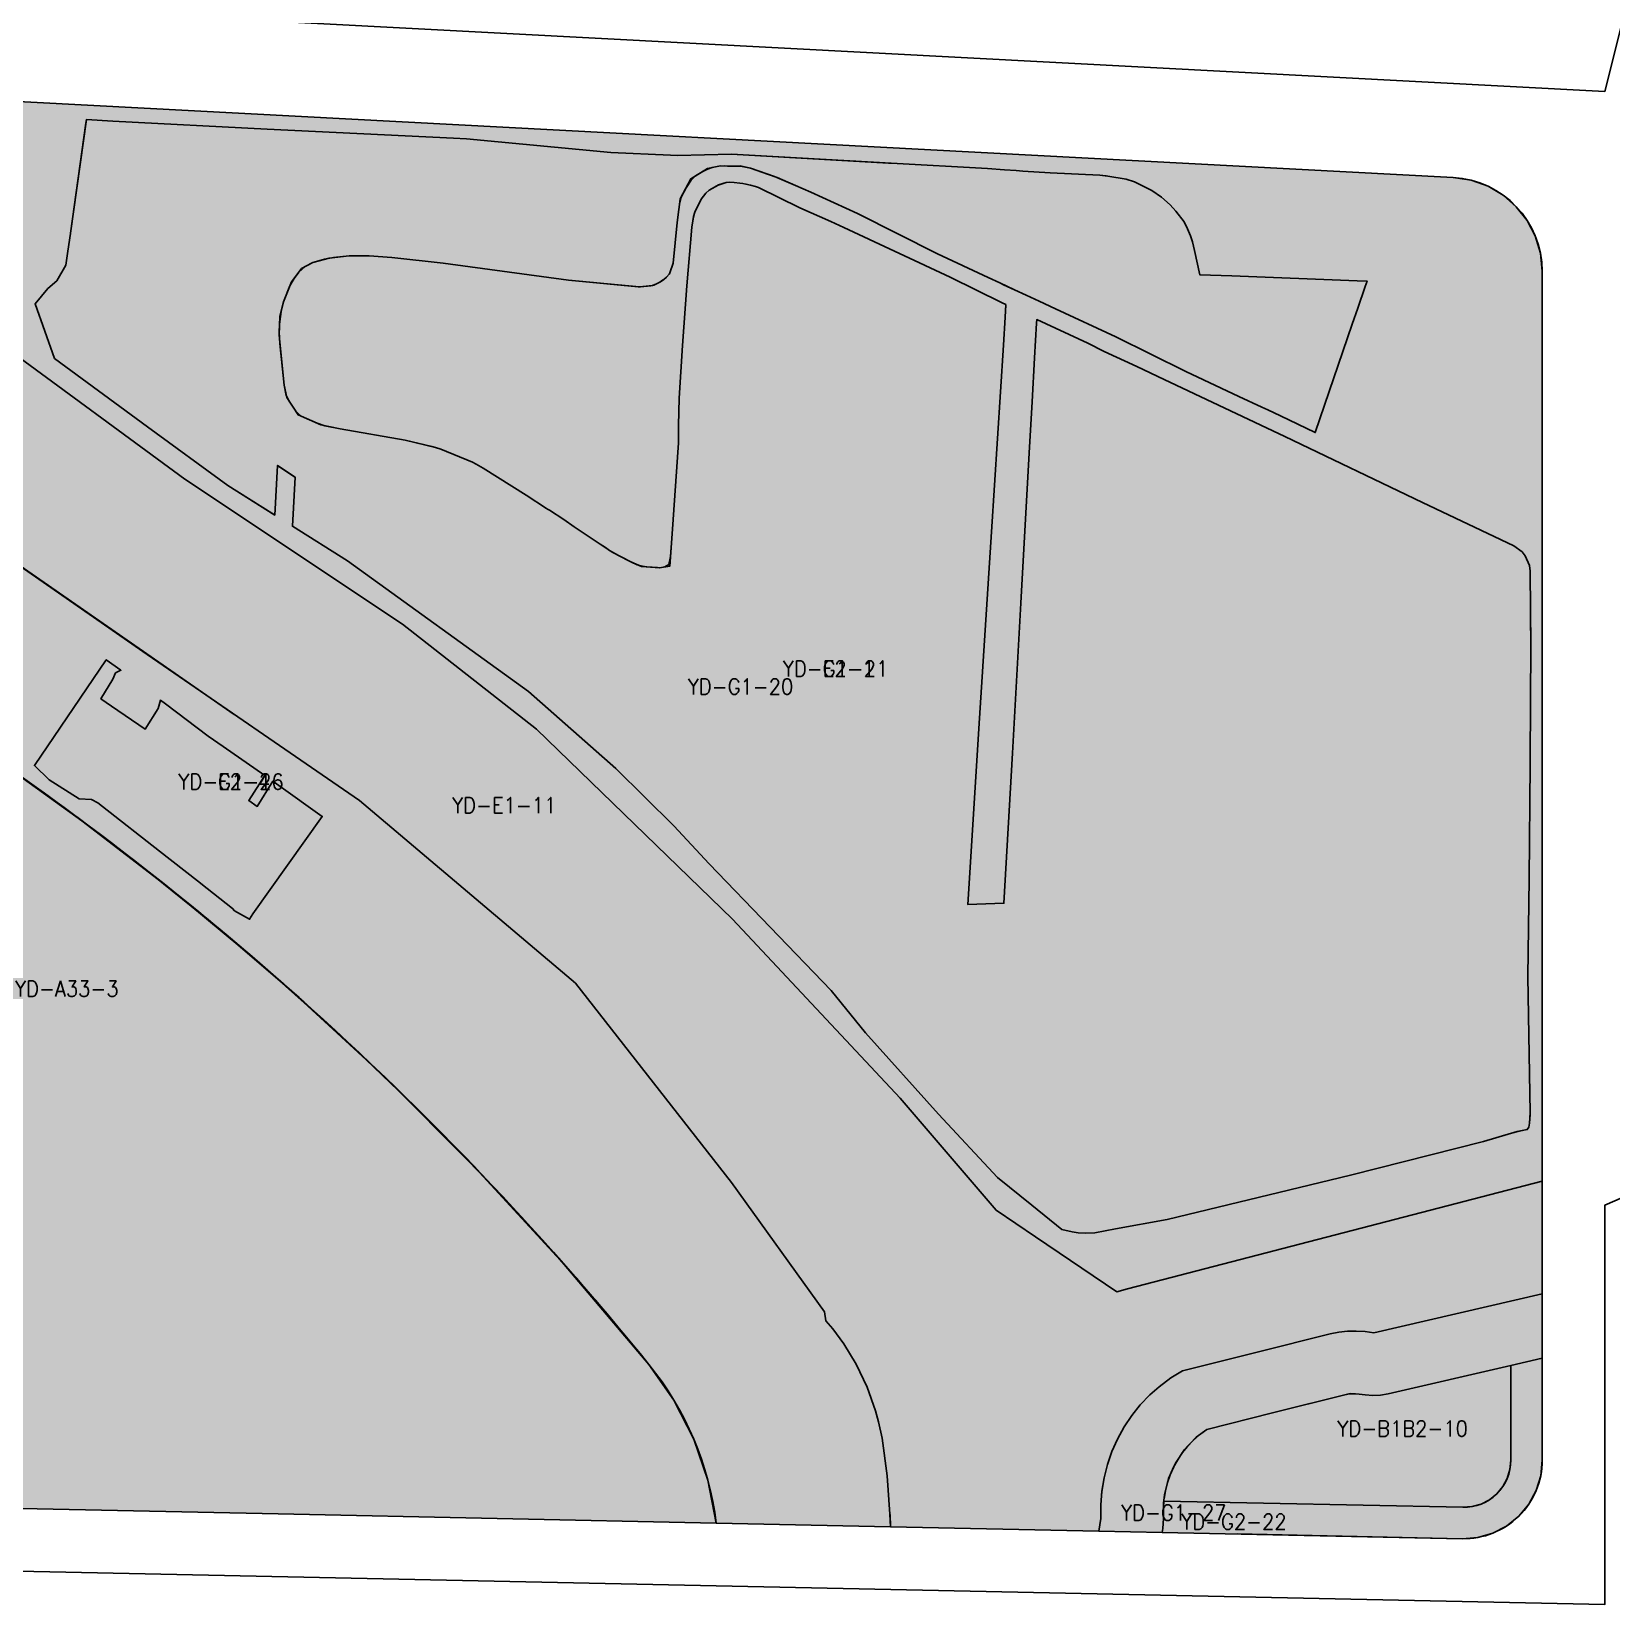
# Model space of a CAD drawing. Header units: millimetres. Extents: x 39644 to 41439, y 212527 to 214341.
# Drawn here: x 39956 to 40460, y 212527 to 213028 of the extents above; entities that cross this region are included whole.
import ezdxf

# ---------------------------------------------------------------- set-up
doc = ezdxf.new("R2010")
doc.units = ezdxf.units.MM
for name, color, linetype in [('00-规划范围', 7, 'CONTINUOUS'), ('01-用地方案边线', 7, 'CONTINUOUS'), ('YD-A33_边线', 7, 'CONTINUOUS'), ('YD-B1B2_边线', 7, 'CONTINUOUS'), ('YD-E1_边线', 7, 'CONTINUOUS'), ('YD-E2_边线', 7, 'CONTINUOUS'), ('YD-G1_边线', 7, 'CONTINUOUS'), ('YD-G2_边线', 7, 'CONTINUOUS')]:
    doc.layers.add(name, color=color, linetype=linetype)
doc.styles.get("Standard").update_dxf_attribs({"font": 'STANDARD'})

msp = doc.modelspace()

# ---------------------------------------------------------------- hatches: boundary and pattern name
at = {"layer": 'YD-A33_边线'}
msp.add_hatch(color=211, dxfattribs=at).paths.add_polyline_path([(39727.68, 212562.04), (40035.02, 212555.61), (40174.71, 212552.69), (40172.02, 212566.37), (40167.49, 212579.48), (40161.18, 212591.84), (40153.19, 212603.26), (40130.09, 212630.75), (40106.05, 212657.37), (40081.09, 212683.09), (40055.22, 212707.89), (40028.49, 212731.75), (40000.91, 212754.65), (39972.5, 212776.56), (39943.31, 212797.45), (39905.03, 212822.9), (39865.65, 212846.55), (39825.23, 212868.37), (39783.82, 212888.32), (39780.59, 212878.93)], flags=0)
at = {"layer": 'YD-B1B2_边线'}
msp.add_hatch(color=1, dxfattribs=at).paths.add_polyline_path([(40427.96, 212602.92), (40388.81, 212593.87), (40386.41, 212593.47), (40383.98, 212593.36), (40381.56, 212593.55), (40379.58, 212593.82), (40378.4, 212593.89), (40377.21, 212593.86), (40376.04, 212593.73), (40374.63, 212593.46), (40351.97, 212587.8), (40331.03, 212582.49), (40328.72, 212580.8), (40326.73, 212579.05), (40324.9, 212577.13), (40323.24, 212575.05), (40321.76, 212572.85), (40320.48, 212570.53), (40319.4, 212568.1), (40318.53, 212565.59), (40317.88, 212563.02), (40317.45, 212560.39), (40317.46, 212560.8), (40317.37, 212559.73), (40317.36, 212559.71), (40412.65, 212557.71), (40415.64, 212557.95), (40418.49, 212558.76), (40421.12, 212560.12), (40423.46, 212561.99), (40425.38, 212564.29), (40426.79, 212566.9), (40427.67, 212569.73), (40427.96, 212572.71)], flags=0)
at = {"layer": 'YD-E1_边线'}
msp.add_hatch(color=4, dxfattribs=at).paths.add_polyline_path([(40276.39, 212643.96), (40302.35, 212626.41), (40305.79, 212627.3), (40437.96, 212661.66), (40437.96, 212625.76), (40384.31, 212613.36), (40381.52, 212613.75), (40378.7, 212613.9), (40375.89, 212613.83), (40373.08, 212613.53), (40370.32, 212613), (40347.12, 212607.2), (40323.35, 212601.25), (40319.63, 212598.96), (40315.84, 212596.15), (40312.84, 212593.51), (40309.83, 212590.34), (40307.1, 212586.94), (40304.66, 212583.31), (40302.55, 212579.48), (40300.78, 212575.49), (40299.35, 212571.36), (40298.28, 212567.12), (40297.58, 212562.81), (40297.58, 212562.83), (40297.57, 212562.81), (40297.57, 212562.81), (40297.24, 212558.45), (40297.29, 212554.09), (40296.67, 212550.14), (40230.19, 212551.53), (40230.07, 212555.47), (40230.06, 212555.51), (40229.17, 212567.79), (40227.59, 212579.77), (40226.45, 212584.96), (40225.47, 212588.48), (40222.75, 212596.01), (40219.27, 212603.29), (40215.31, 212609.84), (40211.85, 212614.59), (40209.65, 212617.11), (40209.19, 212620), (40179.56, 212661.27), (40129.81, 212724.77), (40061.02, 212782.98), (39993.29, 212829.55), (39895.92, 212897.28), (39829.25, 212927.98), (39816.07, 212927.81), (39746.7, 212926.92), (39743.06, 212927.41), (39753.26, 212988.48), (39815.49, 212973.44), (39870.71, 212966.79), (39881.37, 212962.8), (39893.58, 212979.59), (39895.34, 212982.01), (39895.57, 212982.85), (39895.94, 212983.64), (39896.12, 212983.94), (39912.33, 213007.89), (39923.98, 213007.28), (39904.41, 212978.34), (39904.1, 212977.93), (39903.48, 212977.31), (39902.86, 212976.15), (39902.84, 212976.16), (39893.29, 212958.34), (39913.5, 212950.73), (39914.21, 212949.52), (39915.06, 212948.67), (39947.2, 212928.14), (40005.32, 212885.4), (40074.66, 212839.22), (40117.4, 212805.73), (40179.82, 212745.18), (40233.27, 212688.13), (40263.88, 212652.42)], flags=0)
at = {"layer": 'YD-E2_边线'}
for points in [[(40365.63, 212900.31), (40360.08, 212903.03), (40354.55, 212905.62), (40350.48, 212907.53), (40348.57, 212908.43), (40341.24, 212911.84), (40324.32, 212919.73), (40302.09, 212930.81), (40282.8, 212939.77), (40277.63, 212942.18), (40273.44, 212944.11), (40269.8, 212945.79), (40266.22, 212947.44), (40265.03, 212947.99), (40261.35, 212949.69), (40245.21, 212957.33), (40219.69, 212970.17), (40204.81, 212976.89), (40199.92, 212979.03), (40194.12, 212981.57), (40191.35, 212982.59), (40185.56, 212984.55), (40182.92, 212985.14), (40180.11, 212985.27), (40178.29, 212985.26), (40177.43, 212985.28), (40175.53, 212985.22), (40173.43, 212984.82), (40171.86, 212984.25), (40170.37, 212983.56), (40168.1, 212982.13), (40166.7, 212980.77), (40165.07, 212978.31), (40163.48, 212975.35), (40163.06, 212973.79), (40162.75, 212971.39), (40162.21, 212967.25), (40160.93, 212954.28), (40159.94, 212951.26), (40159.67, 212950.76), (40158.82, 212949.81), (40157.84, 212949.01), (40156.67, 212948.26), (40155.66, 212947.73), (40154.34, 212947.13), (40150.17, 212946.74), (40127.54, 212948.86), (40087.59, 212954.3), (40071.33, 212956.07), (40064.08, 212956.65), (40057.73, 212956.62), (40052.67, 212956.07), (40049.86, 212955.53), (40046.06, 212954.48), (40043.69, 212953.2), (40041.62, 212951.4), (40040.12, 212949.42), (40038.79, 212947.07), (40036.73, 212941.95), (40035.96, 212938.88), (40035.48, 212934.81), (40035.39, 212932.36), (40035.61, 212928.72), (40036.92, 212915.4), (40037.64, 212912.11), (40038.51, 212910.33), (40040.64, 212907.13), (40041.46, 212906.37), (40042.38, 212905.51), (40047.44, 212903.26), (40049.96, 212902.47), (40054.82, 212901.53), (40075.48, 212897.93), (40084.06, 212895.84), (40085.24, 212895.56), (40086.92, 212895.05), (40096.96, 212890.87), (40098.17, 212890.28), (40100.4, 212888.94), (40114.06, 212880.3), (40120.59, 212876.12), (40120.92, 212875.87), (40121.49, 212875.57), (40126.06, 212872.63), (40129.4, 212870.26), (40137.7, 212864.71), (40139.35, 212863.63), (40140.69, 212862.75), (40143.55, 212861.14), (40147.46, 212859.08), (40149.52, 212858.17), (40151.2, 212857.73), (40152.54, 212857.46), (40155.95, 212857.25), (40156.73, 212857.22), (40158.25, 212857.46), (40159.62, 212858.23), (40160.15, 212860.76), (40160.65, 212868.03), (40162.63, 212896.99), (40162.61, 212902.59), (40162.86, 212911.26), (40163.96, 212928.1), (40165.33, 212947.05), (40166.9, 212965.79), (40167.47, 212969.17), (40167.91, 212970.58), (40169.86, 212974.69), (40171.32, 212976.61), (40172.41, 212977.52), (40175.43, 212979.22), (40177.82, 212980), (40179.01, 212980.11), (40180.42, 212980.01), (40182.22, 212979.79), (40183.17, 212979.65), (40184.14, 212979.51), (40185.63, 212979.19), (40187.17, 212978.77), (40188.11, 212978.42), (40201.31, 212971.97), (40211.18, 212967.57), (40215.32, 212965.64), (40249.29, 212949.84), (40265.82, 212941.67), (40266.97, 212941.11), (40266.82, 212937.12), (40266.25, 212928.12), (40262.44, 212868.71), (40258.63, 212809.3), (40254.83, 212749.88), (40266.4, 212750.27), (40269.08, 212798.11), (40271.76, 212845.95), (40274.43, 212893.79), (40275.35, 212910.15), (40276.14, 212924.17), (40276.75, 212935.19), (40276.86, 212936.31), (40293.11, 212928.79), (40298.37, 212926.13), (40308.72, 212921.39), (40317.46, 212917.24), (40355.89, 212899), (40399.8, 212878.02), (40428.92, 212864.19), (40431.52, 212862.31), (40432.53, 212861.04), (40433.92, 212857.9), (40434.12, 212856.08), (40434.22, 212843.65), (40434.25, 212843.28), (40434.24, 212841.36), (40434.3, 212832.87), (40434.14, 212795.8), (40434.13, 212794.61), (40433.81, 212758.09), (40433.39, 212726.9), (40434.15, 212683.42), (40433.95, 212680.11), (40433.66, 212678.84), (40433.19, 212678.09), (40430.58, 212677.62), (40428.16, 212676.97), (40419.29, 212674.31), (40376.8, 212663.59), (40318.37, 212649.46), (40301.93, 212646.43), (40295.37, 212645.22), (40292.43, 212645.05), (40290.09, 212645.23), (40288.15, 212645.54), (40284.79, 212646.3), (40275.23, 212654.02), (40264.35, 212662.8), (40245.49, 212683.04), (40222.26, 212709.01), (40211.27, 212722.4), (40172.38, 212762.81), (40161.12, 212774.94), (40142.64, 212793.24), (40114.85, 212817.77), (40057.14, 212859.37), (40039.58, 212870.44), (40040.42, 212886.1), (40034.84, 212889.82), (40033.94, 212874), (40018.99, 212883.42), (39993.44, 212902.18), (39963.8, 212923.93), (39957.56, 212941.3), (39961.59, 212946.18), (39964.48, 212948.7), (39967.37, 212953.65), (39968, 212958.13), (39968.81, 212963.81), (39968.81, 212963.86), (39973.77, 212998.9), (39973.93, 213000.06), (39982.38, 212999.61), (40031.52, 212997.01), (40090.9, 212994.12), (40095.04, 212993.89), (40141.08, 212989.57), (40160.15, 212988.68), (40162.31, 212988.58), (40179.54, 212989.04), (40229.64, 212986.23), (40229.88, 212986.23), (40230.39, 212986.19), (40261.18, 212984.46), (40266.54, 212984.09), (40270.29, 212983.83), (40272.4, 212983.68), (40281.14, 212983.08), (40296.97, 212982.34), (40299.46, 212982.07), (40305.38, 212981.07), (40308.03, 212980.28), (40313.5, 212977.51), (40316.63, 212975.3), (40319.32, 212972.9), (40321.16, 212970.93), (40323.81, 212967.5), (40324.94, 212965.26), (40325.83, 212963.05), (40326.51, 212961.07), (40327.16, 212958.33), (40328.79, 212950.61), (40339.03, 212950.22), (40379.02, 212948.69), (40382.13, 212948.57), (40381.53, 212946.83), (40379.17, 212939.92), (40377.43, 212934.83)], [(40049.08, 212777.93), (40035.3, 212787.78), (40033.31, 212789.17), (40028.4, 212781.14), (40025.68, 212783.01), (40030.76, 212790.95), (40017.47, 212800.21), (40012.69, 212803.55), (39999.1, 212813.83), (39997.54, 212815), (39996.76, 212812.35), (39992.63, 212805.73), (39981.92, 212813.1), (39978.54, 212815.45), (39982.32, 212821.65), (39983.22, 212823.7), (39983.22, 212823.71), (39984.93, 212824.52), (39980.25, 212827.9), (39957.37, 212794.14), (39962.08, 212789.59), (39971.65, 212783.54), (39975.5, 212783.34), (39977.52, 212782.29), (39979.01, 212781.13), (39997.2, 212766.9), (40009.3, 212757.43), (40012.39, 212755.01), (40020.54, 212748.63), (40021.18, 212747.89), (40025.93, 212745.19), (40026.97, 212746.85)]]:
    msp.add_hatch(color=111, dxfattribs=at).paths.add_polyline_path(points, flags=0)
at = {"layer": 'YD-G1_边线'}
for points in [[(40437.96, 212951.71), (40437.38, 212957.53), (40435.74, 212962.98), (40433.14, 212967.95), (40429.7, 212972.31), (40425.51, 212975.97), (40420.68, 212978.81), (40415.32, 212980.72), (40409.53, 212981.59), (39923.98, 213007.28), (39902.59, 212975.65), (39893.3, 212958.38), (39893.32, 212958.37), (39893.3, 212958.34), (39913.57, 212950.71), (39913.77, 212950.27), (39913.99, 212949.9), (39914.24, 212949.54), (39914.52, 212949.22), (39914.82, 212948.91), (39915.15, 212948.64), (39915.5, 212948.39), (39947.2, 212928.14), (40005.32, 212885.4), (40074.66, 212839.22), (40117.4, 212805.73), (40179.82, 212745.18), (40233.27, 212688.13), (40263.88, 212652.42), (40276.39, 212643.96), (40302.35, 212626.41), (40305.79, 212627.3), (40437.96, 212661.66)], [(40037.78, 212911.43), (40036.92, 212915.4), (40035.36, 212931.34), (40035.58, 212937.39), (40036.73, 212941.95), (40039.29, 212948.32), (40042.51, 212952.57), (40046.06, 212954.48), (40051.26, 212955.92), (40057.73, 212956.62), (40064.08, 212956.65), (40071.33, 212956.07), (40087.59, 212954.3), (40127.54, 212948.86), (40149.8, 212946.78), (40150.57, 212946.78), (40153.82, 212947.08), (40154.75, 212947.31), (40155.66, 212947.73), (40156.67, 212948.26), (40157.58, 212948.84), (40158.01, 212949.14), (40158.82, 212949.81), (40159.67, 212950.76), (40159.87, 212951.13), (40160.04, 212951.55), (40160.93, 212954.28), (40162.21, 212967.25), (40162.75, 212971.39), (40163.19, 212974.82), (40166.62, 212981.19), (40171.92, 212984.53), (40176.01, 212985.31), (40178.29, 212985.26), (40182.27, 212985.28), (40185.56, 212984.55), (40193.28, 212981.94), (40199.92, 212979.03), (40204.81, 212976.89), (40219.69, 212970.17), (40245.21, 212957.33), (40261.35, 212949.69), (40265.03, 212947.99), (40269.8, 212945.79), (40273.44, 212944.11), (40277.63, 212942.18), (40282.8, 212939.77), (40302.09, 212930.81), (40324.32, 212919.73), (40341.24, 212911.84), (40348.57, 212908.43), (40350.48, 212907.53), (40354.55, 212905.62), (40360.08, 212903.03), (40365.63, 212900.31), (40377.43, 212934.83), (40379.17, 212939.92), (40381.53, 212946.83), (40382.13, 212948.57), (40379.02, 212948.69), (40339.03, 212950.22), (40328.79, 212950.61), (40327.16, 212958.33), (40326.51, 212961.07), (40325.83, 212963.05), (40324.94, 212965.26), (40323.81, 212967.5), (40321.16, 212970.93), (40319.32, 212972.9), (40316.63, 212975.3), (40313.5, 212977.51), (40308.03, 212980.28), (40305.38, 212981.07), (40299.46, 212982.07), (40299.01, 212982.12), (40296.97, 212982.34), (40281.14, 212983.08), (40272.4, 212983.68), (40270.29, 212983.83), (40266.54, 212984.09), (40261.18, 212984.46), (40230.39, 212986.19), (40179.54, 212989.04), (40162.31, 212988.58), (40160.15, 212988.68), (40141.08, 212989.57), (40095.04, 212993.89), (40090.9, 212994.12), (40031.52, 212997.01), (39982.38, 212999.61), (39973.93, 213000.06), (39968.81, 212963.86), (39968.81, 212963.81), (39968, 212958.13), (39967.37, 212953.65), (39964.48, 212948.7), (39961.59, 212946.18), (39957.56, 212941.3), (39963.8, 212923.93), (39993.44, 212902.18), (40018.99, 212883.42), (40033.89, 212874.03), (40033.94, 212874), (40034.84, 212889.82), (40040.37, 212886.13), (40040.42, 212886.1), (40039.58, 212870.44), (40057.14, 212859.37), (40114.85, 212817.77), (40142.64, 212793.24), (40161.12, 212774.94), (40172.38, 212762.81), (40211.27, 212722.4), (40222.26, 212709.01), (40245.49, 212683.04), (40264.35, 212662.8), (40275.23, 212654.02), (40284.79, 212646.3), (40288.15, 212645.54), (40290.09, 212645.23), (40292.43, 212645.05), (40295.37, 212645.22), (40301.93, 212646.43), (40318.37, 212649.46), (40376.8, 212663.59), (40419.29, 212674.31), (40429.92, 212677.5), (40433.19, 212678.09), (40433.66, 212678.84), (40433.95, 212680.11), (40434.12, 212682.97), (40434.15, 212683.42), (40433.39, 212726.9), (40433.81, 212758.09), (40434.13, 212794.61), (40434.14, 212795.8), (40434.3, 212832.87), (40434.22, 212843.65), (40434.22, 212843.65), (40434.12, 212856.08), (40433.92, 212857.9), (40432.53, 212861.04), (40431.52, 212862.31), (40428.92, 212864.19), (40399.8, 212878.02), (40355.89, 212899), (40317.46, 212917.24), (40308.72, 212921.39), (40298.37, 212926.13), (40293.11, 212928.79), (40276.86, 212936.31), (40276.75, 212935.19), (40276.14, 212924.17), (40275.35, 212910.15), (40274.43, 212893.79), (40271.76, 212845.95), (40269.08, 212798.11), (40266.4, 212750.27), (40254.83, 212749.88), (40258.63, 212809.3), (40262.44, 212868.71), (40266.25, 212928.12), (40266.82, 212937.12), (40266.96, 212940.89), (40266.97, 212941.11), (40265.82, 212941.67), (40249.29, 212949.84), (40215.32, 212965.64), (40211.18, 212967.57), (40201.31, 212971.97), (40188.11, 212978.42), (40187.17, 212978.77), (40185.63, 212979.19), (40184.14, 212979.51), (40183.17, 212979.65), (40182.22, 212979.79), (40180.42, 212980.01), (40179.01, 212980.11), (40177.82, 212980), (40175.93, 212979.38), (40175.27, 212979.13), (40172.41, 212977.52), (40171.32, 212976.61), (40169.86, 212974.69), (40167.91, 212970.58), (40167.52, 212969.31), (40167.45, 212969.04), (40166.9, 212965.79), (40165.33, 212947.05), (40163.96, 212928.1), (40162.86, 212911.26), (40162.61, 212902.59), (40162.63, 212896.99), (40160.65, 212868.03), (40159.94, 212857.73), (40156.64, 212857.2), (40150.88, 212857.56), (40147.46, 212859.08), (40141.56, 212862.18), (40137.71, 212864.71), (40129.4, 212870.26), (40126.06, 212872.63), (40121.49, 212875.57), (40120.92, 212875.87), (40120.59, 212876.12), (40114.06, 212880.3), (40100.4, 212888.94), (40098.17, 212890.28), (40096.96, 212890.87), (40086.92, 212895.05), (40085.24, 212895.56), (40075.48, 212897.93), (40054.82, 212901.53), (40048.63, 212902.74), (40041.43, 212905.93)], [(40129.81, 212724.77), (40061.02, 212782.98), (39993.29, 212829.55), (39895.92, 212897.28), (39829.25, 212927.98), (39816.07, 212927.81), (39793.77, 212927.52), (39790.44, 212907.58), (39783.82, 212888.32), (39824.48, 212868.75), (39864.2, 212847.38), (39902.91, 212824.24), (39940.56, 212799.36), (39946.06, 212795.55), (39969.77, 212778.58), (39992.97, 212760.93), (40015.65, 212742.62), (40037.8, 212723.64), (40068.51, 212695.37), (40098, 212665.86), (40126.24, 212635.14), (40153.19, 212603.26), (40161.18, 212591.84), (40167.49, 212579.48), (40172.02, 212566.37), (40174.71, 212552.69), (40230.19, 212551.53), (40230.06, 212555.52), (40229.17, 212567.79), (40227.59, 212579.77), (40226.45, 212584.96), (40225.47, 212588.48), (40222.75, 212596.01), (40219.27, 212603.29), (40215.31, 212609.84), (40211.85, 212614.59), (40209.65, 212617.11), (40209.19, 212620), (40179.56, 212661.27)], [(40025.93, 212745.19), (40021.18, 212747.89), (40020.54, 212748.63), (40012.39, 212755.01), (40009.3, 212757.43), (39997.2, 212766.9), (39979.01, 212781.13), (39977.52, 212782.29), (39975.5, 212783.34), (39971.65, 212783.54), (39962.08, 212789.59), (39957.37, 212794.14), (39980.25, 212827.9), (39984.93, 212824.52), (39983.22, 212823.71), (39982.32, 212821.65), (39978.54, 212815.45), (39981.92, 212813.1), (39992.63, 212805.73), (39996.76, 212812.35), (39997.54, 212815), (39999.1, 212813.83), (40012.69, 212803.55), (40017.47, 212800.21), (40030.76, 212790.95), (40025.68, 212783.01), (40028.4, 212781.14), (40033.31, 212789.17), (40035.3, 212787.78), (40049.08, 212777.93), (40026.97, 212746.85)], [(40427.96, 212602.92), (40437.96, 212605.23), (40437.96, 212625.76), (40384.31, 212613.36), (40381.52, 212613.75), (40378.7, 212613.9), (40375.89, 212613.83), (40373.08, 212613.53), (40370.32, 212613), (40347.12, 212607.2), (40323.35, 212601.25), (40319.63, 212598.96), (40315.84, 212596.15), (40312.84, 212593.51), (40309.83, 212590.34), (40307.1, 212586.94), (40304.66, 212583.31), (40302.55, 212579.48), (40300.78, 212575.49), (40299.35, 212571.36), (40298.28, 212567.12), (40297.57, 212562.78), (40297.24, 212558.45), (40297.29, 212554.09), (40296.67, 212550.14), (40316.85, 212549.71), (40317.05, 212551), (40317.29, 212554.19), (40317.24, 212559.08), (40317.39, 212560.01), (40317.53, 212561.64), (40318.86, 212566.88), (40321.02, 212571.74), (40323.98, 212576.16), (40327.68, 212580.04), (40331.03, 212582.49), (40351.97, 212587.8), (40376.71, 212593.98), (40379.58, 212593.82), (40381.56, 212593.55), (40383.98, 212593.36), (40386.41, 212593.47), (40388.81, 212593.87)]]:
    msp.add_hatch(color=3, dxfattribs=at).paths.add_polyline_path(points, flags=0)
at = {"layer": 'YD-G2_边线'}
msp.add_hatch(color=94, dxfattribs=at).paths.add_polyline_path([(40437.96, 212605.23), (40427.96, 212602.92), (40427.96, 212572.71), (40427.67, 212569.73), (40426.79, 212566.9), (40425.38, 212564.29), (40423.46, 212561.99), (40421.12, 212560.12), (40418.49, 212558.76), (40415.64, 212557.95), (40412.65, 212557.71), (40317.36, 212559.71), (40317.25, 212557.8), (40317.29, 212554.19), (40317.05, 212551), (40316.85, 212549.71), (40412.44, 212547.71), (40417.42, 212548.11), (40422.18, 212549.47), (40426.57, 212551.74), (40430.47, 212554.86), (40433.67, 212558.69), (40436.02, 212563.04), (40437.47, 212567.77), (40437.96, 212572.74)], flags=0)

# ---------------------------------------------------------------- linework, layer by layer
at = {"layer": '00-规划范围'}
msp.add_lwpolyline([(40627.8, 213687.88), (40457.95, 213009.03), (39727.66, 213047.7), (39643.52, 212543.8), (40457.96, 212526.76), (40457.96, 212654.06), (40477.96, 212662.7)], dxfattribs=at)
at = {"layer": '01-用地方案边线'}
for points in [[(39947.2, 212928.14), (40005.32, 212885.4), (40074.66, 212839.22), (40117.4, 212805.73), (40179.82, 212745.18), (40233.27, 212688.13), (40263.88, 212652.42), (40276.39, 212643.96), (40302.35, 212626.41), (40305.79, 212627.3), (40437.96, 212661.66), (40437.96, 212951.71, 0.398242), (40409.53, 212981.59), (39923.98, 213007.28)], [(39946.06, 212795.55, -0.071013), (40153.19, 212603.26, -0.140094), (40174.71, 212552.69), (40230.19, 212551.53), (40230.06, 212555.52), (40229.17, 212567.79), (40227.59, 212579.77), (40226.45, 212584.96), (40225.47, 212588.48), (40222.75, 212596.01), (40219.27, 212603.29), (40215.31, 212609.84), (40211.85, 212614.59), (40209.65, 212617.11), (40209.19, 212620), (40179.56, 212661.27), (40129.81, 212724.77), (40061.02, 212782.98), (39993.29, 212829.55), (39895.92, 212897.28)], [(40340.68, 212549.22), (40412.44, 212547.71, 0.420748), (40437.96, 212572.74), (40437.96, 212605.23), (40427.96, 212602.92), (40427.96, 212572.71, -0.42035), (40412.65, 212557.71), (40317.36, 212559.71)]]:
    msp.add_lwpolyline(points, format="xyb", dxfattribs=at)
for points in [[(40046.06, 212954.48), (40049.86, 212955.53), (40052.67, 212956.07), (40057.73, 212956.62), (40064.08, 212956.65), (40071.33, 212956.07), (40087.59, 212954.3), (40127.54, 212948.86), (40149.8, 212946.78), (40150.57, 212946.78), (40153.82, 212947.08), (40154.75, 212947.31), (40155.66, 212947.73), (40156.67, 212948.26), (40157.58, 212948.84), (40158.01, 212949.14), (40158.82, 212949.81), (40159.67, 212950.76), (40159.87, 212951.13), (40160.04, 212951.55), (40160.93, 212954.28), (40162.21, 212967.25), (40162.75, 212971.39), (40163.06, 212973.79), (40163.48, 212975.35), (40165.07, 212978.31), (40166.7, 212980.77), (40168.1, 212982.13), (40170.37, 212983.56), (40171.86, 212984.25), (40173.43, 212984.82), (40175.53, 212985.22), (40177.43, 212985.28), (40178.29, 212985.26), (40180.11, 212985.27), (40182.92, 212985.14), (40185.56, 212984.55), (40191.35, 212982.59), (40194.12, 212981.57), (40199.92, 212979.03), (40204.81, 212976.89), (40219.69, 212970.17), (40245.21, 212957.33), (40261.35, 212949.69), (40265.03, 212947.99), (40266.22, 212947.44), (40269.8, 212945.79), (40273.44, 212944.11), (40277.63, 212942.18), (40282.8, 212939.77), (40302.09, 212930.81), (40324.32, 212919.73), (40341.24, 212911.84), (40348.57, 212908.43), (40350.48, 212907.53), (40354.55, 212905.62), (40360.08, 212903.03), (40365.63, 212900.31), (40377.43, 212934.83), (40379.17, 212939.92), (40381.53, 212946.83), (40382.13, 212948.57), (40379.02, 212948.69), (40339.03, 212950.22), (40328.79, 212950.61), (40327.16, 212958.33), (40326.51, 212961.07), (40325.83, 212963.05), (40324.94, 212965.26), (40323.81, 212967.5), (40321.16, 212970.93), (40319.32, 212972.9), (40316.63, 212975.3), (40313.5, 212977.51), (40308.03, 212980.28), (40305.38, 212981.07), (40299.46, 212982.07), (40299.01, 212982.12), (40296.97, 212982.34), (40281.14, 212983.08), (40272.4, 212983.68), (40270.29, 212983.83), (40266.54, 212984.09), (40261.18, 212984.46), (40230.39, 212986.19), (40229.88, 212986.23), (40229.64, 212986.23), (40179.54, 212989.04), (40162.31, 212988.58), (40160.15, 212988.68), (40141.08, 212989.57), (40095.04, 212993.89), (40090.9, 212994.12), (40031.52, 212997.01), (39982.38, 212999.61), (39973.93, 213000.06), (39973.77, 212998.9), (39968.81, 212963.86), (39968.81, 212963.81), (39968, 212958.13), (39967.37, 212953.65), (39964.48, 212948.7), (39961.59, 212946.18), (39957.56, 212941.3), (39963.8, 212923.93), (39993.44, 212902.18), (40018.99, 212883.42), (40033.89, 212874.03), (40033.94, 212874), (40034.84, 212889.82), (40040.37, 212886.13), (40040.42, 212886.1), (40039.58, 212870.44), (40057.14, 212859.37), (40114.85, 212817.77), (40142.64, 212793.24), (40161.12, 212774.94), (40172.38, 212762.81), (40211.27, 212722.4), (40222.26, 212709.01), (40245.49, 212683.04), (40264.35, 212662.8), (40275.23, 212654.02), (40284.79, 212646.3), (40288.15, 212645.54), (40290.09, 212645.23), (40292.43, 212645.05), (40295.37, 212645.22), (40301.93, 212646.43), (40318.37, 212649.46), (40376.8, 212663.59), (40419.29, 212674.31), (40428.16, 212676.97), (40430.58, 212677.62), (40433.19, 212678.09), (40433.66, 212678.84), (40433.95, 212680.11), (40434.12, 212682.97), (40434.15, 212683.42), (40433.39, 212726.9), (40433.81, 212758.09), (40434.13, 212794.61), (40434.14, 212795.8), (40434.3, 212832.87), (40434.24, 212841.36), (40434.25, 212843.28), (40434.22, 212843.65), (40434.12, 212856.08), (40433.92, 212857.9), (40432.53, 212861.04), (40431.52, 212862.31), (40428.92, 212864.19), (40399.8, 212878.02), (40355.89, 212899), (40317.46, 212917.24), (40308.72, 212921.39), (40298.37, 212926.13), (40293.11, 212928.79), (40276.86, 212936.31), (40276.75, 212935.19), (40276.14, 212924.17), (40275.35, 212910.15), (40274.43, 212893.79), (40271.76, 212845.95), (40269.08, 212798.11), (40266.4, 212750.27), (40254.83, 212749.88), (40258.63, 212809.3), (40262.44, 212868.71), (40266.25, 212928.12), (40266.82, 212937.12), (40266.96, 212940.89), (40266.97, 212941.11), (40265.82, 212941.67), (40249.29, 212949.84), (40215.32, 212965.64), (40211.18, 212967.57), (40201.31, 212971.97), (40188.11, 212978.42), (40187.17, 212978.77), (40185.63, 212979.19), (40184.14, 212979.51), (40183.17, 212979.65), (40182.22, 212979.79), (40180.42, 212980.01), (40179.01, 212980.11), (40177.82, 212980), (40175.93, 212979.38), (40175.27, 212979.13), (40172.41, 212977.52), (40171.32, 212976.61), (40169.86, 212974.69), (40167.91, 212970.58), (40167.52, 212969.31), (40167.45, 212969.04), (40166.9, 212965.79), (40165.33, 212947.05), (40163.96, 212928.1), (40162.86, 212911.26), (40162.61, 212902.59), (40162.63, 212896.99), (40160.65, 212868.03), (40160.15, 212860.76), (40159.62, 212858.23), (40158.25, 212857.46), (40156.73, 212857.22), (40155.95, 212857.25), (40152.54, 212857.46), (40151.2, 212857.73), (40149.52, 212858.17), (40147.46, 212859.08), (40143.55, 212861.14), (40140.69, 212862.75), (40139.35, 212863.63), (40137.7, 212864.71), (40129.4, 212870.26), (40126.06, 212872.63), (40121.49, 212875.57), (40120.92, 212875.87), (40120.59, 212876.12), (40114.06, 212880.3), (40100.4, 212888.94), (40098.17, 212890.28), (40096.96, 212890.87), (40086.92, 212895.05), (40085.24, 212895.56), (40084.06, 212895.84), (40075.48, 212897.93), (40054.82, 212901.53), (40049.96, 212902.47), (40047.44, 212903.26), (40042.38, 212905.51), (40041.46, 212906.37), (40040.64, 212907.13), (40038.51, 212910.33), (40037.64, 212912.11), (40036.92, 212915.4), (40035.61, 212928.72), (40035.39, 212932.36), (40035.48, 212934.81), (40035.96, 212938.88), (40036.73, 212941.95), (40038.79, 212947.07), (40040.12, 212949.42), (40041.62, 212951.4), (40043.69, 212953.2)], [(40049.08, 212777.93), (40035.3, 212787.78), (40033.31, 212789.17), (40028.4, 212781.14), (40025.68, 212783.01), (40030.76, 212790.95), (40017.47, 212800.21), (40012.69, 212803.55), (39999.1, 212813.83), (39997.54, 212815), (39996.76, 212812.35), (39992.63, 212805.73), (39981.92, 212813.1), (39978.54, 212815.45), (39982.32, 212821.65), (39983.22, 212823.7), (39983.22, 212823.71), (39984.93, 212824.52), (39980.25, 212827.9), (39957.37, 212794.14), (39962.08, 212789.59), (39971.65, 212783.54), (39975.5, 212783.34), (39977.52, 212782.29), (39979.01, 212781.13), (39997.2, 212766.9), (40009.3, 212757.43), (40012.39, 212755.01), (40020.54, 212748.63), (40021.18, 212747.89), (40025.93, 212745.19), (40026.97, 212746.85)], [(40026.97, 212746.85), (40025.93, 212745.19), (40021.18, 212747.89), (40020.54, 212748.63), (40012.39, 212755.01), (40009.3, 212757.43), (39997.2, 212766.9), (39979.01, 212781.13), (39977.52, 212782.29), (39975.5, 212783.34), (39971.65, 212783.54), (39962.08, 212789.59), (39957.37, 212794.14), (39980.25, 212827.9), (39984.93, 212824.52), (39983.22, 212823.71), (39982.32, 212821.65), (39978.54, 212815.45), (39981.92, 212813.1), (39992.63, 212805.73), (39996.76, 212812.35), (39997.54, 212815), (39999.1, 212813.83), (40012.69, 212803.55), (40017.47, 212800.21), (40030.76, 212790.95), (40025.68, 212783.01), (40028.4, 212781.14), (40033.31, 212789.17), (40035.3, 212787.78), (40049.08, 212777.93)], [(40427.96, 212602.92), (40437.96, 212605.23), (40437.96, 212625.76), (40384.31, 212613.36), (40381.52, 212613.75), (40378.7, 212613.9), (40375.89, 212613.83), (40373.08, 212613.53), (40370.32, 212613), (40347.12, 212607.2), (40323.35, 212601.25), (40319.63, 212598.96), (40315.84, 212596.15), (40312.84, 212593.51), (40309.83, 212590.34), (40307.1, 212586.94), (40304.66, 212583.31), (40302.55, 212579.48), (40300.78, 212575.49), (40299.35, 212571.36), (40298.28, 212567.12), (40297.57, 212562.78), (40297.24, 212558.45), (40297.29, 212554.09), (40296.67, 212550.14), (40316.85, 212549.71), (40317.05, 212551), (40317.29, 212554.19), (40317.25, 212557.8), (40317.36, 212559.71), (40317.37, 212559.73), (40317.46, 212560.8), (40317.45, 212560.39), (40317.88, 212563.02), (40318.53, 212565.59), (40319.4, 212568.1), (40320.48, 212570.53), (40321.76, 212572.85), (40323.24, 212575.05), (40324.9, 212577.13), (40326.73, 212579.05), (40328.72, 212580.8), (40331.03, 212582.49), (40351.97, 212587.8), (40374.63, 212593.46), (40376.04, 212593.73), (40377.21, 212593.86), (40378.4, 212593.89), (40379.58, 212593.82), (40381.56, 212593.55), (40383.98, 212593.36), (40386.41, 212593.47), (40388.81, 212593.87)]]:
    msp.add_lwpolyline(points, close=True, dxfattribs=at)
for points in [[(39895.92, 212897.28), (39993.29, 212829.55), (40061.02, 212782.98), (40129.81, 212724.77), (40179.56, 212661.27), (40209.19, 212620), (40209.65, 212617.11), (40211.85, 212614.59), (40215.31, 212609.84), (40219.27, 212603.29), (40222.75, 212596.01), (40225.47, 212588.48), (40226.45, 212584.96), (40227.59, 212579.77), (40229.17, 212567.79), (40230.06, 212555.51), (40230.07, 212555.47), (40230.19, 212551.53), (40296.67, 212550.14), (40297.29, 212554.09), (40297.24, 212558.45), (40297.57, 212562.81), (40297.57, 212562.81), (40297.58, 212562.83), (40297.58, 212562.81), (40298.28, 212567.12), (40299.35, 212571.36), (40300.78, 212575.49), (40302.55, 212579.48), (40304.66, 212583.31), (40307.1, 212586.94), (40309.83, 212590.34), (40312.84, 212593.51), (40315.84, 212596.15), (40319.63, 212598.96), (40323.35, 212601.25), (40347.12, 212607.2), (40370.32, 212613), (40373.08, 212613.53), (40375.89, 212613.83), (40378.7, 212613.9), (40381.52, 212613.75), (40384.31, 212613.36), (40437.96, 212625.76), (40437.96, 212661.66), (40305.79, 212627.3), (40302.35, 212626.41), (40276.39, 212643.96), (40276.4, 212643.96), (40276.4, 212643.96), (40276.39, 212643.96), (40263.88, 212652.42), (40233.27, 212688.13), (40179.82, 212745.18), (40117.4, 212805.73), (40074.66, 212839.22), (40005.32, 212885.4), (39947.2, 212928.14)], [(39906.03, 212890.25), (40021.06, 212810.46)]]:
    msp.add_lwpolyline(points, dxfattribs=at)
for points in [[(40037.8, 212723.64, 0.029166), (39946.06, 212795.55), (39940.56, 212799.36, 0.045149), (39783.82, 212888.32), (39780.59, 212878.93), (39727.68, 212562.04), (40035.02, 212555.61), (40174.71, 212552.69, 0.140094), (40153.19, 212603.26, 0.041761)], [(40437.96, 212572.74), (40437.96, 212605.23), (40427.96, 212602.92), (40427.96, 212572.71, -0.42035), (40412.65, 212557.71), (40317.36, 212559.71), (40317.25, 212557.8), (40317.29, 212554.19), (40317.05, 212551), (40316.85, 212549.71), (40412.44, 212547.71, 0.420748)], [(40427.96, 212572.71), (40427.96, 212602.92), (40388.81, 212593.87), (40386.41, 212593.47), (40383.98, 212593.36), (40381.56, 212593.55), (40379.58, 212593.82), (40378.4, 212593.89), (40377.21, 212593.86), (40376.04, 212593.73), (40374.63, 212593.46), (40351.97, 212587.8), (40331.03, 212582.49), (40328.72, 212580.8), (40326.73, 212579.05), (40324.9, 212577.13), (40323.24, 212575.05), (40321.76, 212572.85), (40320.48, 212570.53), (40319.4, 212568.1), (40318.53, 212565.59), (40317.88, 212563.02), (40317.45, 212560.39), (40317.46, 212560.8), (40317.37, 212559.73), (40317.36, 212559.71), (40412.65, 212557.71, 0.42035)]]:
    msp.add_lwpolyline(points, format="xyb", close=True, dxfattribs=at)
at = {"layer": 'YD-A33_边线', "color": 7}
msp.add_lwpolyline([(39727.68, 212562.04), (40035.02, 212555.61), (40174.71, 212552.69), (40172.02, 212566.37), (40167.49, 212579.48), (40161.18, 212591.84), (40153.19, 212603.26), (40130.09, 212630.75), (40106.05, 212657.37), (40081.09, 212683.09), (40055.22, 212707.89), (40028.49, 212731.75), (40000.91, 212754.65), (39972.5, 212776.56), (39943.31, 212797.45), (39905.03, 212822.9), (39865.65, 212846.55), (39825.23, 212868.37), (39783.82, 212888.32), (39780.59, 212878.93), (39727.68, 212562.04)], dxfattribs=at)
at = {"layer": 'YD-B1B2_边线', "color": 7}
msp.add_lwpolyline([(40427.96, 212602.92), (40388.81, 212593.87), (40386.41, 212593.47), (40383.98, 212593.36), (40381.56, 212593.55), (40379.58, 212593.82), (40378.4, 212593.89), (40377.21, 212593.86), (40376.04, 212593.73), (40374.63, 212593.46), (40351.97, 212587.8), (40331.03, 212582.49), (40328.72, 212580.8), (40326.73, 212579.05), (40324.9, 212577.13), (40323.24, 212575.05), (40321.76, 212572.85), (40320.48, 212570.53), (40319.4, 212568.1), (40318.53, 212565.59), (40317.88, 212563.02), (40317.45, 212560.39), (40317.46, 212560.8), (40317.37, 212559.73), (40317.36, 212559.71), (40412.65, 212557.71), (40415.64, 212557.95), (40418.49, 212558.76), (40421.12, 212560.12), (40423.46, 212561.99), (40425.38, 212564.29), (40426.79, 212566.9), (40427.67, 212569.73), (40427.96, 212572.71), (40427.96, 212602.92)], dxfattribs=at)
at = {"layer": 'YD-E1_边线', "color": 7}
for points in [[(39947.2, 212928.14), (40005.32, 212885.4), (40074.66, 212839.22), (40117.4, 212805.73), (40179.82, 212745.18), (40233.27, 212688.13), (40263.88, 212652.42), (40276.39, 212643.96)], [(40276.39, 212643.96), (40302.35, 212626.41), (40305.79, 212627.3), (40437.96, 212661.66), (40437.96, 212625.76), (40384.31, 212613.36), (40381.52, 212613.75), (40378.7, 212613.9), (40375.89, 212613.83), (40373.08, 212613.53), (40370.32, 212613), (40347.12, 212607.2), (40323.35, 212601.25), (40319.63, 212598.96), (40315.84, 212596.15), (40312.84, 212593.51), (40309.83, 212590.34), (40307.1, 212586.94), (40304.66, 212583.31), (40302.55, 212579.48), (40300.78, 212575.49), (40299.35, 212571.36), (40298.28, 212567.12), (40297.58, 212562.81), (40297.58, 212562.83), (40297.57, 212562.81), (40297.57, 212562.81), (40297.24, 212558.45), (40297.29, 212554.09), (40296.67, 212550.14), (40230.19, 212551.53), (40230.07, 212555.47), (40230.06, 212555.51), (40229.17, 212567.79), (40227.59, 212579.77), (40226.45, 212584.96), (40225.47, 212588.48), (40222.75, 212596.01), (40219.27, 212603.29), (40215.31, 212609.84), (40211.85, 212614.59), (40209.65, 212617.11), (40209.19, 212620), (40179.56, 212661.27), (40129.81, 212724.77), (40061.02, 212782.98), (39993.29, 212829.55), (39895.92, 212897.28)]]:
    msp.add_lwpolyline(points, dxfattribs=at)
at = {"layer": 'YD-E2_边线', "color": 7}
for points in [[(40365.63, 212900.31), (40360.08, 212903.03), (40354.55, 212905.62), (40350.48, 212907.53), (40348.57, 212908.43), (40341.24, 212911.84), (40324.32, 212919.73), (40302.09, 212930.81), (40282.8, 212939.77), (40277.63, 212942.18), (40273.44, 212944.11), (40269.8, 212945.79), (40266.22, 212947.44), (40265.03, 212947.99), (40261.35, 212949.69), (40245.21, 212957.33), (40219.69, 212970.17), (40204.81, 212976.89), (40199.92, 212979.03), (40194.12, 212981.57), (40191.35, 212982.59), (40185.56, 212984.55), (40182.92, 212985.14), (40180.11, 212985.27), (40178.29, 212985.26), (40177.43, 212985.28), (40175.53, 212985.22), (40173.43, 212984.82), (40171.86, 212984.25), (40170.37, 212983.56), (40168.1, 212982.13), (40166.7, 212980.77), (40165.07, 212978.31), (40163.48, 212975.35), (40163.06, 212973.79), (40162.75, 212971.39), (40162.21, 212967.25), (40160.93, 212954.28), (40159.94, 212951.26), (40159.67, 212950.76), (40158.82, 212949.81), (40157.84, 212949.01), (40156.67, 212948.26), (40155.66, 212947.73), (40154.34, 212947.13), (40150.17, 212946.74), (40127.54, 212948.86), (40087.59, 212954.3), (40071.33, 212956.07), (40064.08, 212956.65), (40057.73, 212956.62), (40052.67, 212956.07), (40049.86, 212955.53), (40046.06, 212954.48), (40043.69, 212953.2), (40041.62, 212951.4), (40040.12, 212949.42), (40038.79, 212947.07), (40036.73, 212941.95), (40035.96, 212938.88), (40035.48, 212934.81), (40035.39, 212932.36), (40035.61, 212928.72), (40036.92, 212915.4), (40037.64, 212912.11), (40038.51, 212910.33), (40040.64, 212907.13), (40041.46, 212906.37), (40042.38, 212905.51), (40047.44, 212903.26), (40049.96, 212902.47), (40054.82, 212901.53), (40075.48, 212897.93), (40084.06, 212895.84), (40085.24, 212895.56), (40086.92, 212895.05), (40096.96, 212890.87), (40098.17, 212890.28), (40100.4, 212888.94), (40114.06, 212880.3), (40120.59, 212876.12), (40120.92, 212875.87), (40121.49, 212875.57), (40126.06, 212872.63), (40129.4, 212870.26), (40137.7, 212864.71), (40139.35, 212863.63), (40140.69, 212862.75), (40143.55, 212861.14), (40147.46, 212859.08), (40149.52, 212858.17), (40151.2, 212857.73), (40152.54, 212857.46), (40155.95, 212857.25), (40156.73, 212857.22), (40158.25, 212857.46), (40159.62, 212858.23), (40160.15, 212860.76), (40160.65, 212868.03), (40162.63, 212896.99), (40162.61, 212902.59), (40162.86, 212911.26), (40163.96, 212928.1), (40165.33, 212947.05), (40166.9, 212965.79), (40167.47, 212969.17), (40167.91, 212970.58), (40169.86, 212974.69), (40171.32, 212976.61), (40172.41, 212977.52), (40175.43, 212979.22), (40177.82, 212980), (40179.01, 212980.11), (40180.42, 212980.01), (40182.22, 212979.79), (40183.17, 212979.65), (40184.14, 212979.51), (40185.63, 212979.19), (40187.17, 212978.77), (40188.11, 212978.42), (40201.31, 212971.97), (40211.18, 212967.57), (40215.32, 212965.64), (40249.29, 212949.84), (40265.82, 212941.67), (40266.97, 212941.11), (40266.82, 212937.12), (40266.25, 212928.12), (40262.44, 212868.71), (40258.63, 212809.3), (40254.83, 212749.88), (40266.4, 212750.27), (40269.08, 212798.11), (40271.76, 212845.95), (40274.43, 212893.79), (40275.35, 212910.15), (40276.14, 212924.17), (40276.75, 212935.19), (40276.86, 212936.31), (40293.11, 212928.79), (40298.37, 212926.13), (40308.72, 212921.39), (40317.46, 212917.24), (40355.89, 212899), (40399.8, 212878.02), (40428.92, 212864.19), (40431.52, 212862.31), (40432.53, 212861.04), (40433.92, 212857.9), (40434.12, 212856.08), (40434.22, 212843.65), (40434.25, 212843.28), (40434.24, 212841.36), (40434.3, 212832.87), (40434.14, 212795.8), (40434.13, 212794.61), (40433.81, 212758.09), (40433.39, 212726.9), (40434.15, 212683.42), (40433.95, 212680.11), (40433.66, 212678.84), (40433.19, 212678.09), (40430.58, 212677.62), (40428.16, 212676.97), (40419.29, 212674.31), (40376.8, 212663.59), (40318.37, 212649.46), (40301.93, 212646.43), (40295.37, 212645.22), (40292.43, 212645.05), (40290.09, 212645.23), (40288.15, 212645.54), (40284.79, 212646.3), (40275.23, 212654.02), (40264.35, 212662.8), (40245.49, 212683.04), (40222.26, 212709.01), (40211.27, 212722.4), (40172.38, 212762.81), (40161.12, 212774.94), (40142.64, 212793.24), (40114.85, 212817.77), (40057.14, 212859.37), (40039.58, 212870.44), (40040.42, 212886.1), (40034.84, 212889.82), (40033.94, 212874), (40018.99, 212883.42), (39993.44, 212902.18), (39963.8, 212923.93), (39957.56, 212941.3), (39961.59, 212946.18), (39964.48, 212948.7), (39967.37, 212953.65), (39968, 212958.13), (39968.81, 212963.81), (39968.81, 212963.86), (39973.77, 212998.9), (39973.93, 213000.06), (39982.38, 212999.61), (40031.52, 212997.01), (40090.9, 212994.12), (40095.04, 212993.89), (40141.08, 212989.57), (40160.15, 212988.68), (40162.31, 212988.58), (40179.54, 212989.04), (40229.64, 212986.23), (40229.88, 212986.23), (40230.39, 212986.19), (40261.18, 212984.46), (40266.54, 212984.09), (40270.29, 212983.83), (40272.4, 212983.68), (40281.14, 212983.08), (40296.97, 212982.34), (40299.46, 212982.07), (40305.38, 212981.07), (40308.03, 212980.28), (40313.5, 212977.51), (40316.63, 212975.3), (40319.32, 212972.9), (40321.16, 212970.93), (40323.81, 212967.5), (40324.94, 212965.26), (40325.83, 212963.05), (40326.51, 212961.07), (40327.16, 212958.33), (40328.79, 212950.61), (40339.03, 212950.22), (40379.02, 212948.69), (40382.13, 212948.57), (40381.53, 212946.83), (40379.17, 212939.92), (40377.43, 212934.83), (40365.63, 212900.31)], [(40049.08, 212777.93), (40035.3, 212787.78), (40033.31, 212789.17), (40028.4, 212781.14), (40025.68, 212783.01), (40030.76, 212790.95), (40017.47, 212800.21), (40012.69, 212803.55), (39999.1, 212813.83), (39997.54, 212815), (39996.76, 212812.35), (39992.63, 212805.73), (39981.92, 212813.1), (39978.54, 212815.45), (39982.32, 212821.65), (39983.22, 212823.7), (39983.22, 212823.71), (39984.93, 212824.52), (39980.25, 212827.9), (39957.37, 212794.14), (39962.08, 212789.59), (39971.65, 212783.54), (39975.5, 212783.34), (39977.52, 212782.29), (39979.01, 212781.13), (39997.2, 212766.9), (40009.3, 212757.43), (40012.39, 212755.01), (40020.54, 212748.63), (40021.18, 212747.89), (40025.93, 212745.19), (40026.97, 212746.85), (40049.08, 212777.93)]]:
    msp.add_lwpolyline(points, dxfattribs=at)
at = {"layer": 'YD-G1_边线', "color": 7}
for points in [[(40437.96, 212951.71), (40437.38, 212957.53), (40435.74, 212962.98), (40433.14, 212967.95), (40429.7, 212972.31), (40425.51, 212975.97), (40420.68, 212978.81), (40415.32, 212980.72), (40409.53, 212981.59), (39923.98, 213007.28)], [(40037.78, 212911.43), (40036.92, 212915.4), (40035.36, 212931.34), (40035.58, 212937.39), (40036.73, 212941.95), (40039.29, 212948.32), (40042.51, 212952.57), (40046.06, 212954.48), (40051.26, 212955.92), (40057.73, 212956.62), (40064.08, 212956.65), (40071.33, 212956.07), (40087.59, 212954.3), (40127.54, 212948.86), (40149.8, 212946.78), (40150.57, 212946.78), (40153.82, 212947.08), (40154.75, 212947.31), (40155.66, 212947.73), (40156.67, 212948.26), (40157.58, 212948.84), (40158.01, 212949.14), (40158.82, 212949.81), (40159.67, 212950.76), (40159.87, 212951.13), (40160.04, 212951.55), (40160.93, 212954.28), (40162.21, 212967.25), (40162.75, 212971.39), (40163.19, 212974.82), (40166.62, 212981.19), (40171.92, 212984.53), (40176.01, 212985.31), (40178.29, 212985.26), (40182.27, 212985.28), (40185.56, 212984.55), (40193.28, 212981.94), (40199.92, 212979.03), (40204.81, 212976.89), (40219.69, 212970.17), (40245.21, 212957.33), (40261.35, 212949.69), (40265.03, 212947.99), (40269.8, 212945.79), (40273.44, 212944.11), (40277.63, 212942.18), (40282.8, 212939.77), (40302.09, 212930.81), (40324.32, 212919.73), (40341.24, 212911.84), (40348.57, 212908.43), (40350.48, 212907.53), (40354.55, 212905.62), (40360.08, 212903.03), (40365.63, 212900.31), (40377.43, 212934.83), (40379.17, 212939.92), (40381.53, 212946.83), (40382.13, 212948.57), (40379.02, 212948.69), (40339.03, 212950.22), (40328.79, 212950.61), (40327.16, 212958.33), (40326.51, 212961.07), (40325.83, 212963.05), (40324.94, 212965.26), (40323.81, 212967.5), (40321.16, 212970.93), (40319.32, 212972.9), (40316.63, 212975.3), (40313.5, 212977.51), (40308.03, 212980.28), (40305.38, 212981.07), (40299.46, 212982.07), (40299.01, 212982.12), (40296.97, 212982.34), (40281.14, 212983.08), (40272.4, 212983.68), (40270.29, 212983.83), (40266.54, 212984.09), (40261.18, 212984.46), (40230.39, 212986.19), (40179.54, 212989.04), (40162.31, 212988.58), (40160.15, 212988.68), (40141.08, 212989.57), (40095.04, 212993.89), (40090.9, 212994.12), (40031.52, 212997.01), (39982.38, 212999.61), (39973.93, 213000.06), (39968.81, 212963.86), (39968.81, 212963.81), (39968, 212958.13), (39967.37, 212953.65), (39964.48, 212948.7), (39961.59, 212946.18), (39957.56, 212941.3), (39963.8, 212923.93), (39993.44, 212902.18), (40018.99, 212883.42), (40033.89, 212874.03), (40033.94, 212874), (40034.84, 212889.82), (40040.37, 212886.13), (40040.42, 212886.1), (40039.58, 212870.44), (40057.14, 212859.37), (40114.85, 212817.77), (40142.64, 212793.24), (40161.12, 212774.94), (40172.38, 212762.81), (40211.27, 212722.4), (40222.26, 212709.01), (40245.49, 212683.04), (40264.35, 212662.8), (40275.23, 212654.02), (40284.79, 212646.3), (40288.15, 212645.54), (40290.09, 212645.23), (40292.43, 212645.05), (40295.37, 212645.22), (40301.93, 212646.43), (40318.37, 212649.46), (40376.8, 212663.59), (40419.29, 212674.31), (40429.92, 212677.5), (40433.19, 212678.09), (40433.66, 212678.84), (40433.95, 212680.11), (40434.12, 212682.97), (40434.15, 212683.42), (40433.39, 212726.9), (40433.81, 212758.09), (40434.13, 212794.61), (40434.14, 212795.8), (40434.3, 212832.87), (40434.22, 212843.65), (40434.22, 212843.65), (40434.12, 212856.08), (40433.92, 212857.9), (40432.53, 212861.04), (40431.52, 212862.31), (40428.92, 212864.19), (40399.8, 212878.02), (40355.89, 212899), (40317.46, 212917.24), (40308.72, 212921.39), (40298.37, 212926.13), (40293.11, 212928.79), (40276.86, 212936.31), (40276.75, 212935.19), (40276.14, 212924.17), (40275.35, 212910.15), (40274.43, 212893.79), (40271.76, 212845.95), (40269.08, 212798.11), (40266.4, 212750.27), (40254.83, 212749.88), (40258.63, 212809.3), (40262.44, 212868.71), (40266.25, 212928.12), (40266.82, 212937.12), (40266.96, 212940.89), (40266.97, 212941.11), (40265.82, 212941.67), (40249.29, 212949.84), (40215.32, 212965.64), (40211.18, 212967.57), (40201.31, 212971.97), (40188.11, 212978.42), (40187.17, 212978.77), (40185.63, 212979.19), (40184.14, 212979.51), (40183.17, 212979.65), (40182.22, 212979.79), (40180.42, 212980.01), (40179.01, 212980.11), (40177.82, 212980), (40175.93, 212979.38), (40175.27, 212979.13), (40172.41, 212977.52), (40171.32, 212976.61), (40169.86, 212974.69), (40167.91, 212970.58), (40167.52, 212969.31), (40167.45, 212969.04), (40166.9, 212965.79), (40165.33, 212947.05), (40163.96, 212928.1), (40162.86, 212911.26), (40162.61, 212902.59), (40162.63, 212896.99), (40160.65, 212868.03), (40159.94, 212857.73), (40156.64, 212857.2), (40150.88, 212857.56), (40147.46, 212859.08), (40141.56, 212862.18), (40137.71, 212864.71), (40129.4, 212870.26), (40126.06, 212872.63), (40121.49, 212875.57), (40120.92, 212875.87), (40120.59, 212876.12), (40114.06, 212880.3), (40100.4, 212888.94), (40098.17, 212890.28), (40096.96, 212890.87), (40086.92, 212895.05), (40085.24, 212895.56), (40075.48, 212897.93), (40054.82, 212901.53), (40048.63, 212902.74), (40041.43, 212905.93), (40037.78, 212911.43)], [(39947.2, 212928.14), (40005.32, 212885.4), (40074.66, 212839.22), (40117.4, 212805.73), (40179.82, 212745.18), (40233.27, 212688.13), (40263.88, 212652.42), (40276.39, 212643.96), (40302.35, 212626.41), (40305.79, 212627.3), (40437.96, 212661.66), (40437.96, 212951.71)], [(40129.81, 212724.77), (40061.02, 212782.98), (39993.29, 212829.55), (39895.92, 212897.28)], [(40025.93, 212745.19), (40021.18, 212747.89), (40020.54, 212748.63), (40012.39, 212755.01), (40009.3, 212757.43), (39997.2, 212766.9), (39979.01, 212781.13), (39977.52, 212782.29), (39975.5, 212783.34), (39971.65, 212783.54), (39962.08, 212789.59), (39957.37, 212794.14), (39980.25, 212827.9), (39984.93, 212824.52), (39983.22, 212823.71), (39982.32, 212821.65), (39978.54, 212815.45), (39981.92, 212813.1), (39992.63, 212805.73), (39996.76, 212812.35), (39997.54, 212815), (39999.1, 212813.83), (40012.69, 212803.55), (40017.47, 212800.21), (40030.76, 212790.95), (40025.68, 212783.01), (40028.4, 212781.14), (40033.31, 212789.17), (40035.3, 212787.78), (40049.08, 212777.93), (40026.97, 212746.85), (40025.93, 212745.19)], [(39946.06, 212795.55), (39969.77, 212778.58), (39992.97, 212760.93), (40015.65, 212742.62), (40037.8, 212723.64), (40068.51, 212695.37), (40098, 212665.86), (40126.24, 212635.14), (40153.19, 212603.26), (40161.18, 212591.84), (40167.49, 212579.48), (40172.02, 212566.37), (40174.71, 212552.69), (40230.19, 212551.53), (40230.06, 212555.52), (40229.17, 212567.79), (40227.59, 212579.77), (40226.45, 212584.96), (40225.47, 212588.48), (40222.75, 212596.01), (40219.27, 212603.29), (40215.31, 212609.84), (40211.85, 212614.59), (40209.65, 212617.11), (40209.19, 212620), (40179.56, 212661.27), (40129.81, 212724.77)], [(40427.96, 212602.92), (40437.96, 212605.23), (40437.96, 212625.76), (40384.31, 212613.36), (40381.52, 212613.75), (40378.7, 212613.9), (40375.89, 212613.83), (40373.08, 212613.53), (40370.32, 212613), (40347.12, 212607.2), (40323.35, 212601.25), (40319.63, 212598.96), (40315.84, 212596.15), (40312.84, 212593.51), (40309.83, 212590.34), (40307.1, 212586.94), (40304.66, 212583.31), (40302.55, 212579.48), (40300.78, 212575.49), (40299.35, 212571.36), (40298.28, 212567.12), (40297.57, 212562.78), (40297.24, 212558.45), (40297.29, 212554.09), (40296.67, 212550.14), (40316.85, 212549.71), (40317.05, 212551), (40317.29, 212554.19), (40317.24, 212559.08), (40317.39, 212560.01), (40317.53, 212561.64), (40318.86, 212566.88), (40321.02, 212571.74), (40323.98, 212576.16), (40327.68, 212580.04), (40331.03, 212582.49), (40351.97, 212587.8), (40376.71, 212593.98), (40379.58, 212593.82), (40381.56, 212593.55), (40383.98, 212593.36), (40386.41, 212593.47), (40388.81, 212593.87), (40427.96, 212602.92)]]:
    msp.add_lwpolyline(points, dxfattribs=at)
at = {"layer": 'YD-G2_边线', "color": 7}
msp.add_lwpolyline([(40437.96, 212605.23), (40427.96, 212602.92), (40427.96, 212572.71), (40427.67, 212569.73), (40426.79, 212566.9), (40425.38, 212564.29), (40423.46, 212561.99), (40421.12, 212560.12), (40418.49, 212558.76), (40415.64, 212557.95), (40412.65, 212557.71), (40317.36, 212559.71), (40317.25, 212557.8), (40317.29, 212554.19), (40317.05, 212551), (40316.85, 212549.71), (40412.44, 212547.71), (40417.42, 212548.11), (40422.18, 212549.47), (40426.57, 212551.74), (40430.47, 212554.86), (40433.67, 212558.69), (40436.02, 212563.04), (40437.47, 212567.77), (40437.96, 212572.74), (40437.96, 212605.23)], dxfattribs=at)

# ---------------------------------------------------------------- texts
at = {"layer": 'YD-A33_边线', "color": 7}
msp.add_text('YD-A33-3', height=5, dxfattribs=at).set_placement((39951.19, 212720.5))
at = {"layer": 'YD-B1B2_边线', "color": 7}
msp.add_text('YD-B1B2-10', height=5, dxfattribs=at).set_placement((40372.66, 212580.32))
at = {"layer": 'YD-E1_边线', "color": 7}
msp.add_text('YD-E1-11', height=5, dxfattribs=at).set_placement((40090.51, 212779.01))
at = {"layer": 'YD-E2_边线', "color": 7}
for s, p in [('YD-E2-1', (40195.93, 212822.55)), ('YD-E2-4', (40003.23, 212786.54))]:
    msp.add_text(s, height=5, dxfattribs=at).set_placement(p)
at = {"layer": 'YD-G1_边线', "color": 7}
for s, p in [('YD-G1-21', (40195.93, 212822.55)), ('YD-G1-20', (40165.63, 212816.84)), ('YD-G1-26', (40003.23, 212786.54)), ('YD-G1-27', (40303.74, 212553.52))]:
    msp.add_text(s, height=5, dxfattribs=at).set_placement(p)
at = {"layer": 'YD-G2_边线', "color": 7}
msp.add_text('YD-G2-22', height=5, dxfattribs=at).set_placement((40322.9, 212550.59))

doc.saveas('drawing.dxf')
